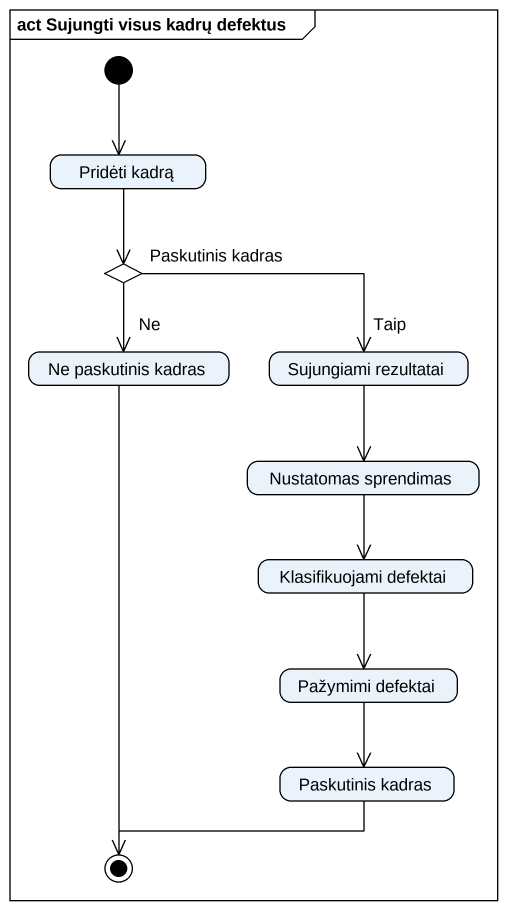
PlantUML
@startuml
mainframe act Sujungti visus kadrų defektus
hide empty description
state "Pridėti kadrą" as Pridėti_kadrą
state "Paskutinis kadras" as Paskutinis_kadras <<choice>>
state "Ne paskutinis kadras" as Ne_paskutinis_kadras
state "Sujungiami rezultatai" as Sujungiami_rezultatai
state "Nustatomas sprendimas" as Nustatomas_sprendimas
state "Klasifikuojami defektai" as Klasifikuojami_defektai
state "Pažymimi defektai" as Pažymimi_defektai
state "Paskutinis kadras" as Paskutinis_kadras_2
[*] --> Pridėti_kadrą
Pridėti_kadrą --> Paskutinis_kadras
Paskutinis_kadras --> Ne_paskutinis_kadras : Ne
Paskutinis_kadras -right-> Sujungiami_rezultatai : Taip
Sujungiami_rezultatai --> Nustatomas_sprendimas
Nustatomas_sprendimas --> Klasifikuojami_defektai
Klasifikuojami_defektai --> Pažymimi_defektai
Pažymimi_defektai --> Paskutinis_kadras_2
Ne_paskutinis_kadras --> [*]
Paskutinis_kadras_2 -left-> [*]
@enduml
